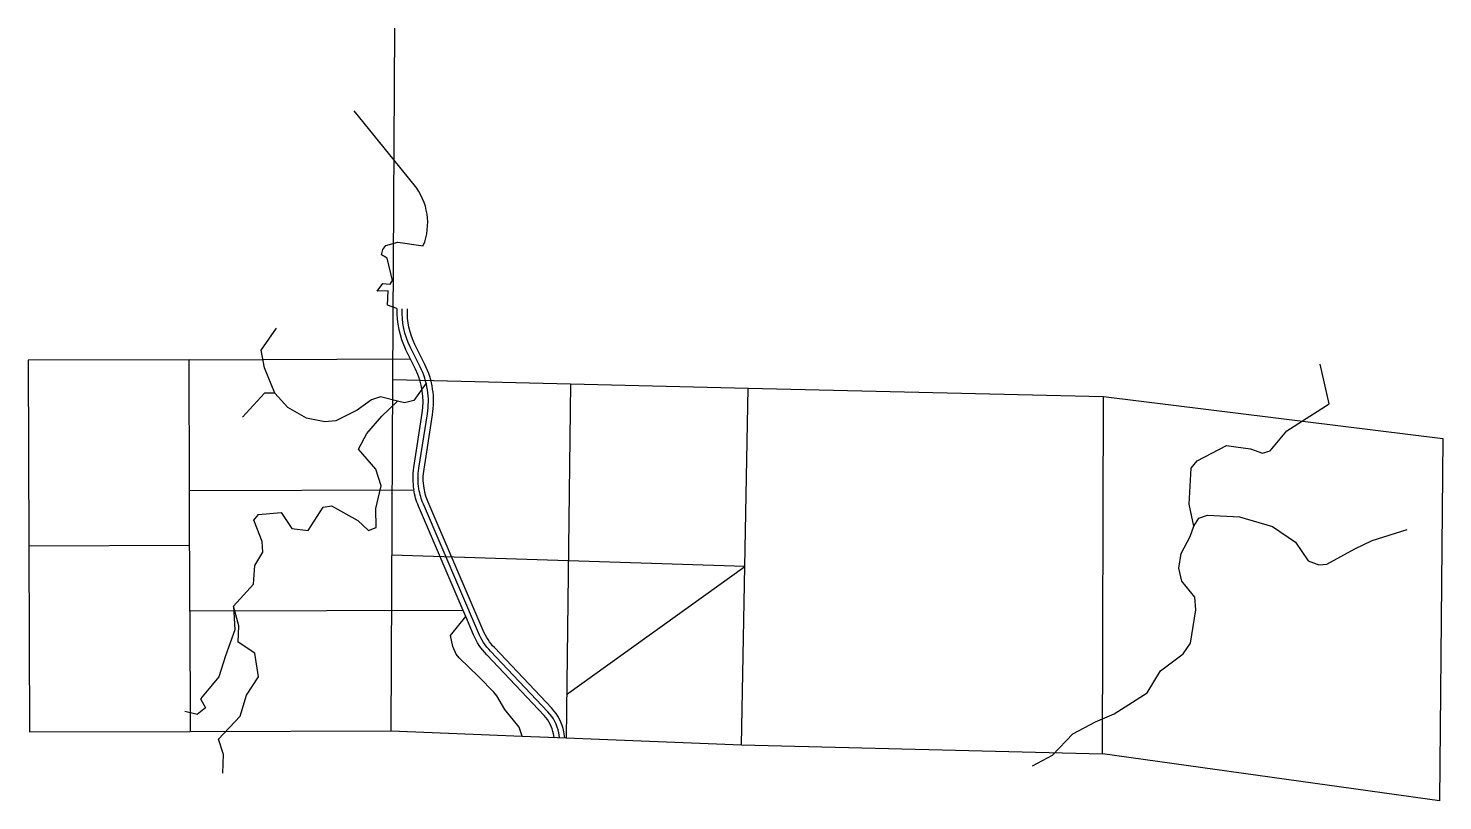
# Model space of a CAD drawing. Header units: feet. Extents: x 6098457 to 6109257, y 1990573 to 1996473.
import ezdxf

# ---------------------------------------------------------------- set-up
doc = ezdxf.new("R2010")
doc.units = ezdxf.units.FT
doc.header["$LTSCALE"] = 100
doc.header["$MEASUREMENT"] = 0
for name, color, linetype in [('ADJACENT', 7, 'CONTINUOUS'), ('PARCEL', 7, 'CONTINUOUS'), ('ROAD', 7, 'CONTINUOUS'), ('SUBDIVISIONAL', 7, 'CONTINUOUS')]:
    doc.layers.add(name, color=color, linetype=linetype)

msp = doc.modelspace()

# ---------------------------------------------------------------- linework, layer by layer
at = {"layer": 'ADJACENT'}
for p, q in [((6101155, 1994743), (6101164, 1994783)), ((6101164, 1994783), (6101188, 1994813)), ((6101188, 1994813), (6101278, 1994838)), ((6101278, 1994838), (6101473, 1994812)), ((6101197, 1994718), (6101155, 1994743)), ((6101239, 1994545), (6101197, 1994718)), ((6101220, 1994519), (6101239, 1994545)), ((6101121, 1994465), (6101164, 1994524)), ((6101204, 1994467), (6101121, 1994465)), ((6101164, 1994524), (6101220, 1994519)), ((6101200, 1994357), (6101204, 1994467)), ((6101272, 1994332), (6101200, 1994357)), ((6101414, 1993869), (6101338, 1994021)), ((6099685, 1993941), (6098457, 1993937)), ((6098457, 1993937), (6098462, 1992517)), ((6099685, 1993941), (6101375, 1993947)), ((6099688, 1992942), (6099685, 1993941)), ((6101400, 1993119), (6101465, 1993533)), ((6099690, 1992522), (6098462, 1992517)), ((6098462, 1992517), (6098467, 1991098)), ((6102568, 1991384), (6103928, 1992363)), ((6099691, 1992020), (6099694, 1991102)), ((6098467, 1991098), (6099694, 1991102)), ((6099694, 1991102), (6101227, 1991107)), ((6101227, 1991107), (6102228, 1991067)), ((6101227, 1991107), (6102228, 1991067))]:
    msp.add_line(p, q, dxfattribs=at)
at = {"layer": 'ADJACENT', "flags": 128}
for points in [[(6102228, 1991067), (6102206, 1991134), (6102097, 1991270), (6102034, 1991373), (6102011, 1991401), (6101898, 1991519), (6101746, 1991665), (6101725, 1991693), (6101698, 1991752), (6101681, 1991835), (6101797, 1991981)], [(6101797, 1991981), (6101777, 1992027)]]:
    msp.add_lwpolyline(points, dxfattribs=at)
at = {"layer": 'ADJACENT'}
for centre, radius, start, end in [((6101912, 1994306), 640, 177.6418, 206.3607), ((6100912, 1993620), 560, 351.0332, 26.3607), ((6100912, 1993620), 560, 351.0332, 26.3607), ((6101933, 1993034), 540, 171.0332, 189.1918)]:
    msp.add_arc(centre, radius, start, end, dxfattribs=at)
at = {"layer": 'PARCEL'}
for p, q in [((6099688, 1992942), (6101400, 1992948)), ((6099691, 1992020), (6099688, 1992942)), ((6101777, 1992027), (6099691, 1992020))]:
    msp.add_line(p, q, dxfattribs=at)
at = {"layer": 'PARCEL', "flags": 128}
msp.add_lwpolyline([(6101777, 1992027), (6101437, 1992822, -0.061115), (6101400, 1992948, -0.061115)], format="xyb", dxfattribs=at)
at = {"layer": 'ROAD'}
msp.add_line((6101404, 1995276), (6100945, 1995841), dxfattribs=at)
at = {"layer": 'ROAD', "flags": 128}
for points in [[(6102514, 1991056), (6102508, 1991091, 0.144287), (6102425, 1991252), (6101987, 1991715, -0.088724), (6101894, 1991856), (6101474, 1992838, -0.061115), (6101440, 1992955, -0.079398), (6101439, 1993112), (6101505, 1993527, 0.155378), (6101450, 1993886), (6101374, 1994039, -0.12597), (6101312, 1994330)], [(6102555, 1991054), (6102547, 1991098, 0.144287), (6102454, 1991280), (6102016, 1991742, -0.088724), (6101931, 1991872), (6101510, 1992853, -0.061115), (6101479, 1992961, -0.079398), (6101479, 1993106), (6101544, 1993520, 0.155378), (6101486, 1993904), (6101410, 1994057, -0.12597), (6101352, 1994329)], [(6102473, 1991057), (6102468, 1991083, 0.144287), (6102396, 1991224), (6101958, 1991687, -0.088724), (6101857, 1991840), (6101797, 1991981)]]:
    msp.add_lwpolyline(points, format="xyb", dxfattribs=at)
for points in [[(6100340, 1993687), (6100261, 1993880), (6100235, 1994015), (6100352, 1994182)], [(6107356, 1992671), (6107320, 1992838), (6107337, 1993114), (6107381, 1993170), (6107606, 1993286), (6107676, 1993276), (6107788, 1993261), (6107882, 1993228), (6107940, 1993245), (6108067, 1993399), (6108390, 1993604), (6108320, 1993907)], [(6101495, 1993761), (6101401, 1993631), (6101329, 1993611), (6101277, 1993625), (6101147, 1993658), (6101079, 1993636), (6100969, 1993557), (6100805, 1993475), (6100722, 1993468), (6100582, 1993494), (6100440, 1993577), (6100340, 1993687), (6100261, 1993686), (6100094, 1993503)], [(6099943, 1990783), (6099948, 1990926), (6099910, 1991044), (6100075, 1991218), (6100124, 1991379), (6100216, 1991518), (6100188, 1991699), (6100059, 1991784), (6100064, 1991908), (6100024, 1992059), (6100178, 1992228), (6100187, 1992370), (6100247, 1992472), (6100242, 1992554), (6100179, 1992715), (6100216, 1992758), (6100388, 1992774), (6100469, 1992652), (6100594, 1992637), (6100710, 1992814), (6100773, 1992825), (6100973, 1992712), (6101056, 1992638), (6101113, 1992659), (6101111, 1992805), (6101152, 1992979), (6101110, 1993106), (6100979, 1993258), (6101042, 1993377), (6101158, 1993510), (6101277, 1993625)], [(6107356, 1992671), (6107395, 1992731), (6107460, 1992753), (6107706, 1992740), (6107956, 1992668), (6108132, 1992548), (6108230, 1992405), (6108311, 1992375), (6108372, 1992380), (6108585, 1992497), (6108718, 1992560), (6108985, 1992644)], [(6106126, 1990840), (6106277, 1990921), (6106432, 1991083), (6106605, 1991175), (6106748, 1991236), (6106999, 1991398), (6107102, 1991565), (6107274, 1991696), (6107332, 1991776), (6107372, 1992032), (6107363, 1992127), (6107266, 1992250), (6107242, 1992350), (6107261, 1992462), (6107328, 1992591), (6107356, 1992671)], [(6100024, 1992059), (6100034, 1991878), (6099963, 1991679), (6099912, 1991518), (6099773, 1991351), (6099811, 1991282), (6099747, 1991232), (6099653, 1991254)]]:
    msp.add_lwpolyline(points, dxfattribs=at)
at = {"layer": 'ROAD'}
msp.add_arc((6101047, 1994986), 460, 337.8418, 39.1324, dxfattribs=at)
at = {"layer": 'SUBDIVISIONAL'}
for p, q in [((6101241, 1993790), (6101255, 1996473)), ((6101241, 1993790), (6101255, 1996473)), ((6101227, 1991107), (6101241, 1993790)), ((6101227, 1991107), (6101241, 1993790)), ((6101241, 1993790), (6103953, 1993725)), ((6102597, 1993757), (6102564, 1991054)), ((6103902, 1991000), (6103953, 1993725)), ((6103953, 1993725), (6106666, 1993661)), ((6106659, 1990930), (6106666, 1993661)), ((6106666, 1993661), (6109257, 1993340)), ((6109257, 1993340), (6109232, 1990573)), ((6103928, 1992363), (6101234, 1992448)), ((6102228, 1991067), (6102564, 1991054)), ((6102564, 1991054), (6103902, 1991000)), ((6103902, 1991000), (6106659, 1990930)), ((6109232, 1990573), (6106659, 1990930))]:
    msp.add_line(p, q, dxfattribs=at)

doc.saveas('drawing.dxf')
